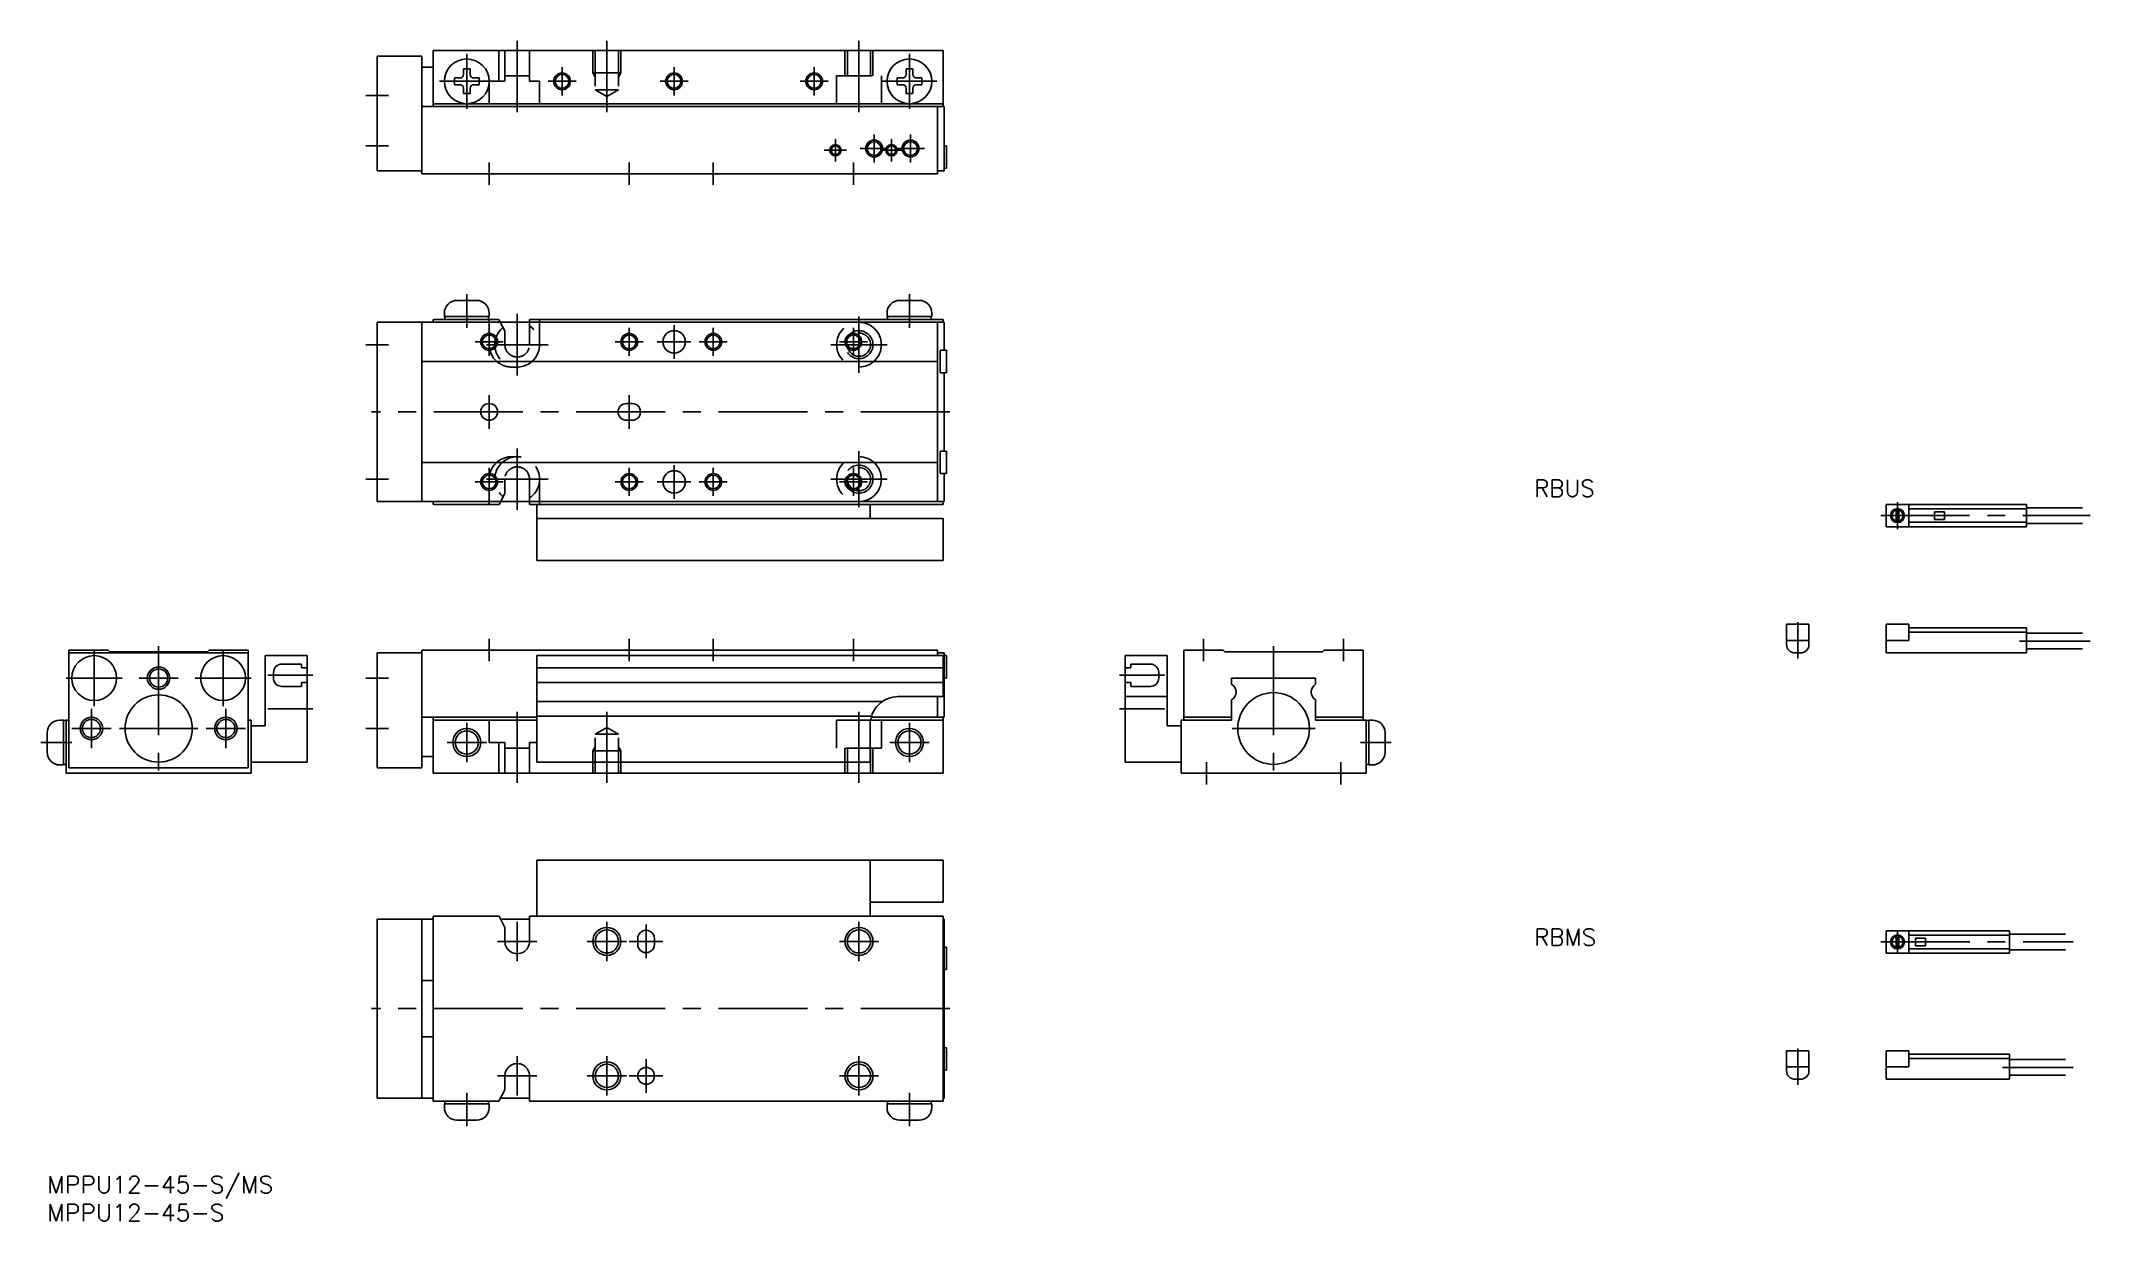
# Model space of a CAD drawing. Extents: x -1 to 365, y -8 to 203.
import ezdxf

# ---------------------------------------------------------------- set-up
doc = ezdxf.new("R2010")
doc.units = 0
doc.header["$LTSCALE"] = 0.5
doc.linetypes.add('CENTER', pattern=[50.8, 31.75, -6.35, 6.35, -6.35])
doc.linetypes.add('DASHED', pattern=[19.05, 12.7, -6.35])
for name, color, linetype in [('MSM_CENTER', 1, 'CENTER'), ('MSM_CONTINUOUS', 7, 'CONTINUOUS'), ('MSM_DASHED', 4, 'DASHED'), ('MSM_NARROW', 5, 'CONTINUOUS'), ('MSM_PART_NUMBER', 7, 'CONTINUOUS')]:
    doc.layers.add(name, color=color, linetype=linetype)
doc.styles.get("Standard").update_dxf_attribs({"font": 'txt.shx', "height": 3, "bigfont": 'bigfont.shx'})

# ---------------------------------------------------------------- blocks, each defined once
blk = doc.blocks.new('*U16')
at = {"layer": 'MSM_PART_NUMBER', "width": 1.026}
blk.add_text('MPPU12-45-S/MS', height=3, dxfattribs=at).set_placement((0, -3))
blk = doc.blocks.new('*U17')
at = {"layer": 'MSM_PART_NUMBER', "width": 1.026}
blk.add_text('MPPU12-45-S', height=3, dxfattribs=at).set_placement((0, -8))
blk = doc.blocks.new('*U19')
at = {"layer": 'MSM_PART_NUMBER'}
blk.add_text('RBMS', height=3, dxfattribs=at).set_placement((265.417491, 41.164382))
blk = doc.blocks.new('*U20')
at = {"layer": 'MSM_PART_NUMBER'}
blk.add_text('RBUS', height=3, dxfattribs=at).set_placement((265.417491, 121.257508))

msp = doc.modelspace()

# ---------------------------------------------------------------- linework, layer by layer
at = {"layer": 'MSM_CENTER'}
for p, q in [((83.9, 202.599999), (83.9, 189.899999)), ((99.900002, 189.899999), (99.900002, 202.599999)), ((144.9, 189.899999), (144.9, 202.599999)), ((74.899985, 200.299989), (74.899985, 190.500009)), ((91.899997, 197.899999), (91.899997, 192.899999)), ((111.899992, 197.899999), (111.899992, 192.899999)), ((136.89999, 197.899999), (136.89999, 192.899999)), ((153.9, 200.299989), (153.9, 190.500009)), ((69.999983, 195.399999), (79.799986, 195.399999)), ((89.399987, 195.399999), (94.399997, 195.399999)), ((109.399982, 195.399999), (114.399992, 195.399999)), ((134.39998, 195.399999), (139.39999, 195.399999)), ((149.00001, 195.399999), (158.79999, 195.399999)), ((56.9, 192.899999), (60.9, 192.899999)), ((56.9, 183.899999), (60.9, 183.899999)), ((138.70001, 183.099999), (142.70001, 183.099999)), ((140.70001, 185.099999), (140.70001, 181.099999)), ((145.100005, 183.399999), (150.100015, 183.399999)), ((147.600015, 185.899999), (147.600015, 180.899999)), ((148.700013, 183.099999), (152.700013, 183.099999)), ((150.700013, 185.099999), (150.700013, 181.099999)), ((151.600005, 183.399999), (156.600015, 183.399999)), ((154.100015, 185.899999), (154.100015, 180.899999)), ((78.900015, 180.899999), (78.900015, 176.899999)), ((103.900023, 180.899999), (103.900023, 176.899999)), ((118.900023, 180.899999), (118.900023, 176.899999)), ((143.90003, 180.899999), (143.90003, 176.899999)), ((74.899985, 157.399999), (74.899985, 151.399999)), ((153.9, 157.399999), (153.9, 151.399999)), ((83.9, 153.899999), (83.9, 142.899999)), ((78.90002, 151.399999), (78.90002, 146.399999)), ((103.900028, 151.399999), (103.900028, 146.399999)), ((111.900023, 151.899999), (111.900023, 145.899999)), ((118.900028, 151.399999), (118.900028, 146.399999)), ((143.90003, 151.399999), (143.90003, 146.399999)), ((144.90003, 153.399999), (144.90003, 143.399999)), ((56.9, 148.399999), (60.9, 148.399999)), ((76.40001, 148.899999), (81.40002, 148.899999)), ((78.4, 148.399999), (89.4, 148.399999)), ((101.400018, 148.899999), (106.400028, 148.899999)), ((108.900023, 148.899999), (114.900023, 148.899999)), ((116.400018, 148.899999), (121.400028, 148.899999)), ((139.90003, 148.399999), (149.900033, 148.399999)), ((141.40002, 148.899999), (146.40003, 148.899999)), ((78.900015, 139.399999), (78.900015, 133.399999)), ((103.900015, 139.399999), (103.900015, 133.399999)), ((161.10003, 136.399999), (57.9, 136.399999)), ((83.9, 118.899999), (83.9, 129.899999)), ((144.900028, 129.399999), (144.900028, 119.399999)), ((56.9, 124.399999), (60.9, 124.399999)), ((78.4, 124.399999), (89.4, 124.399999)), ((78.90002, 126.399999), (78.90002, 121.399999)), ((103.900028, 126.399999), (103.900028, 121.399999)), ((111.900023, 126.899999), (111.900023, 120.899999)), ((118.900028, 126.399999), (118.900028, 121.399999)), ((139.900028, 124.399999), (149.900032, 124.399999)), ((143.900028, 126.399999), (143.900028, 121.399999)), ((76.40001, 123.899999), (81.40002, 123.899999)), ((101.400018, 123.899999), (106.400028, 123.899999)), ((108.900023, 123.899999), (114.900023, 123.899999)), ((116.400018, 123.899999), (121.400028, 123.899999)), ((141.400018, 123.899999), (146.40003, 123.899999)), ((327.253211, 117.894253), (364.6169, 117.894253)), ((330.253214, 120.294253), (330.253214, 115.494253)), ((312.459801, 98.894253), (312.459801, 92.394253)), ((78.900015, 95.899999), (78.900015, 91.899999)), ((103.900023, 95.899999), (103.900023, 91.899999)), ((118.900023, 95.899999), (118.900023, 91.899999)), ((143.90003, 95.899999), (143.90003, 91.899999)), ((206.4, 95.89998), (206.4, 91.89998)), ((231.4, 95.89998), (231.4, 91.89998)), ((352.023096, 95.494251), (364.6169, 95.494251)), ((8.4, 83.9), (8.4, 93.9)), ((19.9, 94.6), (19.9, 70.9)), ((31.4, 83.9), (31.4, 93.9)), ((218.9, 94.6), (218.9, 70.9)), ((3.4, 88.9), (13.4, 88.9)), ((16.4, 88.9), (23.4, 88.9)), ((26.4, 88.9), (36.4, 88.9)), ((47.4, 89.4), (39.4, 89.4)), ((56.9, 88.899999), (60.9, 88.899999)), ((191.4, 89.4), (199.4, 89.4)), ((7.9, 83.4), (7.9, 76.4)), ((31.9, 83.4), (31.9, 76.4)), ((47.4, 83.4), (39.4, 83.4)), ((74.899985, 80.9), (74.899985, 73.9)), ((83.9, 70.200003), (83.9, 82.9)), ((99.900032, 82.9), (99.900032, 70.2)), ((144.900021, 82.9), (144.900021, 70.2)), ((153.9, 80.9), (153.9, 73.9)), ((191.4, 83.4), (199.4, 83.4)), ((-1.1, 77.4), (4.4, 77.4)), ((4.4, 79.9), (11.4, 79.9)), ((12.9, 79.9), (26.9, 79.9)), ((28.4, 79.9), (35.4, 79.9)), ((56.9, 79.9), (60.9, 79.9)), ((71.399985, 77.4), (78.399985, 77.4)), ((150.4, 77.4), (157.4, 77.4)), ((211.50001, 79.9), (226.29999, 79.9)), ((239.9, 77.4), (234.4, 77.4)), ((206.9, 73.9), (206.9, 69.9)), ((230.9, 73.9), (230.9, 69.9)), ((83.9, 45.4), (83.9, 38.4)), ((99.900038, 45.4), (99.900038, 38.4)), ((106.9, 38.899996), (106.9, 44.899996)), ((144.90003, 45.4), (144.90003, 38.4)), ((80.4, 41.9), (87.4, 41.9)), ((96.400038, 41.9), (103.400038, 41.9)), ((109.9, 41.899996), (103.9, 41.899996)), ((141.40003, 41.9), (148.40003, 41.9)), ((327.274991, 41.801127), (361.6169, 41.801127)), ((330.253214, 43.801127), (330.253214, 39.801127)), ((161.10003, 29.9), (57.9, 29.9)), ((312.459801, 22.801127), (312.459801, 16.301127)), ((83.9, 14.4), (83.9, 21.4)), ((99.900038, 21.4), (99.900038, 14.4)), ((106.9, 20.9), (106.9, 14.9)), ((144.90003, 21.4), (144.90003, 14.4)), ((349.023096, 19.401137), (361.6169, 19.401137)), ((74.9, 8.9), (74.9, 14.9)), ((80.4, 17.9), (87.4, 17.9)), ((96.400038, 17.9), (103.400038, 17.9)), ((109.9, 17.9), (103.9, 17.9)), ((141.40003, 17.9), (148.40003, 17.9)), ((153.9, 8.9), (153.9, 14.9))]:
    msp.add_line(p, q, dxfattribs=at)
at = {"layer": 'MSM_CONTINUOUS'}
for p, q in [((66.9, 199.899999), (58.9, 199.899999)), ((58.9, 199.899999), (58.9, 179.399999)), ((66.9, 178.899999), (66.9, 199.899999)), ((68.899985, 197.899999), (66.9, 197.899999)), ((68.899985, 190.899999), (68.899985, 200.899999)), ((68.899985, 200.899999), (159.9, 200.899999)), ((74.299985, 197.599999), (75.499984, 197.599999)), ((74.299985, 196.599999), (74.299985, 197.599999)), ((75.499984, 196.599999), (75.499984, 197.599999)), ((80.609091, 200.899999), (80.609091, 195.399999)), ((81.699999, 200.899999), (81.699999, 195.399999)), ((86.099997, 200.899999), (86.099997, 195.399999)), ((153.3, 197.599999), (154.499999, 197.599999)), ((153.3, 196.599999), (153.3, 197.599999)), ((154.499999, 196.599999), (154.499999, 197.599999)), ((159.9, 190.899999), (159.9, 200.899999)), ((72.699984, 194.799999), (72.699984, 195.999999)), ((72.699984, 195.999999), (73.699984, 195.999999)), ((72.699984, 194.799999), (73.699984, 194.799999)), ((74.299985, 193.199999), (74.299985, 194.199999)), ((75.499984, 193.199999), (75.499984, 194.199999)), ((76.099984, 195.999999), (77.099984, 195.999999)), ((76.099984, 194.799999), (77.099984, 194.799999)), ((77.099984, 194.799999), (77.099984, 195.999999)), ((78.9, 195.399999), (81.699999, 195.399999)), ((78.9, 195.399999), (78.9, 191.399999)), ((81.699999, 196.399999), (86.099997, 196.399999)), ((86.099997, 195.399999), (87.9, 195.399999)), ((87.9, 195.399999), (87.9, 191.399999)), ((151.699999, 194.799999), (151.699999, 195.999999)), ((151.699999, 195.999999), (152.699999, 195.999999)), ((151.699999, 194.799999), (152.699999, 194.799999)), ((153.3, 193.199999), (153.3, 194.199999)), ((154.499999, 193.199999), (154.499999, 194.199999)), ((155.099999, 195.999999), (156.099999, 195.999999)), ((155.099999, 194.799999), (156.099999, 194.799999)), ((156.099999, 194.799999), (156.099999, 195.999999)), ((66.9, 190.899999), (160.10001, 190.899999)), ((68.899985, 191.399999), (159.9, 191.399999)), ((74.299985, 193.199999), (75.499984, 193.199999)), ((153.3, 193.199999), (154.499999, 193.199999)), ((158.9, 178.899999), (158.9, 190.899999)), ((160.10001, 179.399999), (160.10001, 190.899999)), ((160.10001, 183.899999), (160.50001, 183.899999)), ((160.50001, 179.899999), (160.50001, 183.899999)), ((66.9, 179.399999), (58.9, 179.399999)), ((158.9, 179.399999), (160.10001, 179.399999)), ((160.10001, 179.899999), (160.50001, 179.899999)), ((66.9, 178.899999), (158.9, 178.899999)), ((70.899985, 154.049999), (70.899985, 153.399999)), ((73.149985, 156.299999), (76.649985, 156.299999)), ((78.899985, 154.049999), (78.899985, 153.399999)), ((149.9, 154.049999), (149.9, 153.399999)), ((152.15, 156.299999), (155.65, 156.299999)), ((157.9, 154.049999), (157.9, 153.399999)), ((58.9, 152.399999), (58.9, 120.399999)), ((160.10003, 152.399999), (58.9, 152.399999)), ((66.9, 120.399999), (66.9, 152.399999)), ((68.9, 152.399999), (68.9, 152.899999)), ((68.9, 152.899999), (80.609091, 152.899999)), ((70.899985, 153.399999), (78.899985, 153.399999)), ((70.999985, 153.399999), (70.999985, 152.899999)), ((78.799985, 152.899999), (78.799985, 153.399999)), ((78.9, 152.399999), (78.9, 152.899999)), ((80.609087, 152.899999), (80.881815, 152.399999)), ((86.100005, 152.899999), (86.100005, 152.399999)), ((86.100005, 152.899999), (159.90003, 152.899999)), ((87.9, 152.399999), (87.9, 152.899999)), ((149.9, 153.399999), (157.9, 153.399999)), ((150, 153.399999), (150, 152.899999)), ((157.8, 152.899999), (157.8, 153.399999)), ((158.90003, 120.399999), (158.90003, 152.399999)), ((159.90003, 152.399999), (159.90003, 152.899999)), ((160.10003, 147.399999), (160.10003, 152.399999)), ((160.50004, 147.399999), (159.40003, 147.399999)), ((159.40003, 143.399999), (159.40003, 147.399999)), ((160.50004, 143.399999), (160.50004, 147.399999)), ((158.90003, 145.399999), (66.9, 145.399999)), ((160.50004, 143.399999), (159.40003, 143.399999)), ((160.10003, 129.399999), (160.10003, 143.399999)), ((103.400015, 137.899999), (104.400015, 137.899999)), ((103.400015, 134.899999), (104.400015, 134.899999)), ((160.50004, 129.399999), (159.40003, 129.399999)), ((159.40003, 129.399999), (159.40003, 125.399999)), ((160.50004, 129.399999), (160.50004, 125.399999)), ((158.90003, 127.399999), (66.9, 127.399999)), ((160.50004, 125.399999), (159.40003, 125.399999)), ((160.10003, 120.399999), (160.10003, 125.399999)), ((160.10003, 120.399999), (58.9, 120.399999)), ((68.9, 119.899999), (68.9, 120.399999)), ((68.9, 119.899999), (80.699995, 119.899999)), ((78.9, 120.399999), (78.9, 119.899999)), ((80.949995, 120.399999), (80.699999, 119.899999)), ((86.100005, 120.399999), (86.100005, 119.899999)), ((86.100005, 119.899999), (159.90003, 119.899999)), ((87.400008, 119.899999), (87.400008, 109.899999)), ((87.400008, 117.399999), (159.90005, 117.399999)), ((87.9, 120.399999), (87.9, 119.899999)), ((146.90005, 119.899999), (146.90005, 117.399999)), ((159.90003, 119.899999), (159.90003, 120.399999)), ((159.90005, 117.399999), (159.90005, 109.899999)), ((328.253214, 119.894253), (328.253214, 115.894253)), ((328.253214, 119.894253), (353.253214, 119.894253)), ((330.003214, 119.119003), (330.003214, 116.669503)), ((330.503214, 119.119003), (330.503214, 116.669503)), ((332.253206, 119.894253), (332.253206, 115.894253)), ((332.253206, 119.094253), (353.253214, 119.094253)), ((336.853213, 118.594253), (338.653216, 118.594253)), ((336.853213, 118.594253), (336.853213, 117.194243)), ((336.853213, 117.194243), (338.653216, 117.194243)), ((338.653216, 118.594253), (338.653216, 117.194243)), ((353.253214, 119.894253), (353.253214, 115.894253)), ((353.253214, 119.294243), (363.253214, 119.294243)), ((328.253214, 115.894253), (353.253214, 115.894253)), ((332.253206, 116.694243), (353.253214, 116.694243)), ((353.253214, 116.494253), (363.253214, 116.494253)), ((87.400008, 109.899999), (159.90005, 109.899999)), ((310.459801, 98.494251), (310.459801, 94.894253)), ((310.459801, 98.494251), (314.459801, 98.494251)), ((310.459801, 95.594258), (314.459801, 95.594258)), ((314.459801, 98.494251), (314.459801, 94.894253)), ((328.253214, 98.494251), (332.253206, 98.494251)), ((328.253214, 98.494251), (328.253214, 93.394253)), ((328.253214, 95.594258), (332.253206, 95.594258)), ((332.253206, 98.494251), (332.253206, 95.594258)), ((332.253206, 97.894253), (353.253214, 97.894253)), ((332.253206, 97.094258), (353.253214, 97.094258)), ((353.253214, 97.894253), (353.253214, 93.394253)), ((353.253214, 96.894253), (363.253214, 96.894253)), ((3.9, 93.9), (10.9, 93.9)), ((3.9, 93.9), (3.9, 72.9)), ((3.9, 93.4), (35.9, 93.4)), ((10.89998, 93.900009), (11.19999, 93.599999)), ((28.6, 93.599997), (11.2, 93.599997)), ((28.89997, 93.900019), (28.59998, 93.600026)), ((35.9, 93.9), (28.9, 93.9)), ((35.9, 93.9), (35.9, 72.9)), ((46.4, 92.9), (38.9, 92.9)), ((38.9, 92.9), (38.9, 80.4)), ((46.4, 92.9), (46.4, 73.9)), ((66.9, 93.399999), (58.9, 93.399999)), ((58.9, 72.9), (58.9, 93.399999)), ((66.9, 93.899999), (66.9, 72.9)), ((66.9, 93.899999), (158.9, 93.899999)), ((87.399992, 73.900007), (87.399992, 92.899989)), ((159.9, 92.899989), (87.399992, 92.899989)), ((158.9, 93.899999), (158.9, 92.899989)), ((158.9, 93.399999), (160.10001, 93.399999)), ((159.9, 92.899989), (159.9, 85.599996)), ((160.10001, 93.399999), (160.10001, 81.9)), ((160.50001, 92.899989), (160.10001, 92.899989)), ((160.50001, 92.899989), (160.50001, 88.899989)), ((192.4, 92.9), (199.9, 92.9)), ((192.4, 92.9), (192.4, 73.9)), ((199.9, 92.9), (199.9, 80.4)), ((202.9, 93.89998), (209.90002, 93.89998)), ((202.9, 93.89998), (202.9, 81.39998)), ((209.9, 93.89998), (210.2, 93.59998)), ((227.60001, 93.6), (210.19999, 93.6)), ((227.9, 93.9), (227.6, 93.6)), ((234.9, 93.89998), (227.89997, 93.89998)), ((234.9, 93.89998), (234.9, 81.4)), ((311.959801, 93.394253), (312.959801, 93.394253)), ((328.253214, 93.394253), (353.253214, 93.394253)), ((353.253214, 94.094258), (363.253214, 94.094258)), ((40.4, 89.9), (40.4, 88.9)), ((45.4, 91.4), (41.9, 91.4)), ((45.4, 91.4), (45.4, 90.700018)), ((46.4, 90.700018), (45.4, 90.700018)), ((45.4, 88.100012), (45.4, 87.4)), ((46.4, 88.100012), (45.4, 88.100012)), ((159.9, 90.699999), (87.399992, 90.699999)), ((159.9, 88.099996), (87.399992, 88.099996)), ((160.50001, 88.899989), (160.10001, 88.899989)), ((192.4, 90.69999), (193.4, 90.69999)), ((192.4, 88.1), (193.4, 88.1)), ((193.4, 91.4), (193.4, 90.69999)), ((193.4, 91.4), (196.9, 91.4)), ((193.4, 88.1), (193.4, 87.4)), ((198.4, 89.9), (198.4, 88.9)), ((211.4, 88.89998), (211.4, 87.78564)), ((226.4, 88.89998), (211.4, 88.89998)), ((226.4, 88.89998), (226.4, 87.78565)), ((45.4, 87.4), (41.9, 87.4)), ((149.03818, 84.699995), (87.399992, 84.699995)), ((159.9, 85.599996), (151.9, 85.599996)), ((158.9, 85.599996), (158.9, 81.9)), ((199.9, 85.6), (192.4, 85.6)), ((193.4, 87.4), (196.9, 87.4)), ((211.4, 85.01435), (211.4, 81.39998)), ((226.4, 85.01436), (226.4, 81.39998)), ((2.25, 81.4), (2.9, 81.4)), ((2.9, 73.4), (2.9, 81.4)), ((3.4, 81.3), (2.9, 81.3)), ((3.4, 81.4), (3.9, 81.4)), ((3.4, 71.9), (3.4, 81.4)), ((36.4, 81.4), (35.9, 81.4)), ((36.4, 81.4), (36.4, 71.9)), ((66.9, 81.9), (87.399992, 81.9)), ((68.899985, 81.9), (68.899985, 71.9)), ((68.899985, 81.4), (87.399992, 81.4)), ((78.9, 77.4), (78.9, 81.4)), ((147.1303, 82.100004), (87.399992, 82.100004)), ((146.9, 80.599996), (146.9, 73.900007)), ((146.96441, 81.4), (159.9, 81.4)), ((147.07195, 81.9), (160.10001, 81.9)), ((159.9, 81.9), (159.9, 71.9)), ((202.4, 81.39998), (211.4, 81.39998)), ((202.4, 81.39998), (202.4, 71.9)), ((202.9, 81.89998), (211.4, 81.89998)), ((234.9, 81.89998), (226.4, 81.89998)), ((235.4, 81.39998), (226.4, 81.39998)), ((235.4, 81.39998), (235.4, 71.9)), ((235.9, 81.3), (235.4, 81.3)), ((235.9, 81.4), (235.9, 73.4)), ((236.55, 81.4), (235.9, 81.4)), ((0, 75.65), (0, 79.15)), ((38.9, 80.4), (36.4, 80.4)), ((78.9, 77.4), (81.699999, 77.4)), ((80.609091, 71.9), (80.609091, 77.4)), ((81.699999, 71.9), (81.699999, 77.4)), ((86.099997, 77.4), (87.399992, 77.4)), ((86.099997, 71.9), (86.099997, 77.4)), ((199.9, 80.4), (202.4, 80.4)), ((238.8, 79.15), (238.8, 75.65)), ((2.25, 73.4), (2.9, 73.4)), ((2.9, 73.5), (3.4, 73.5)), ((46.4, 73.9), (36.4, 73.9)), ((68.899985, 74.9), (66.9, 74.9)), ((81.699999, 76.4), (86.099997, 76.4)), ((146.9, 73.900007), (87.399992, 73.900007)), ((192.4, 73.9), (202.4, 73.9)), ((235.4, 73.5), (235.9, 73.5)), ((236.55, 73.4), (235.9, 73.4)), ((3.4, 71.9), (36.4, 71.9)), ((3.9, 72.9), (35.9, 72.9)), ((66.9, 72.9), (58.9, 72.9)), ((68.899985, 71.9), (159.9, 71.9)), ((202.4, 71.9), (235.4, 71.9)), ((87.400008, 46.400007), (87.400008, 56.400007)), ((87.400008, 56.400007), (159.90002, 56.400007)), ((146.90002, 46.399992), (146.90002, 56.400007)), ((159.90002, 48.900007), (159.90002, 56.400007)), ((146.90002, 48.900007), (159.90002, 48.900007)), ((58.9, 45.899984), (68.9, 45.899984)), ((58.9, 45.899984), (58.9, 13.9)), ((66.9, 45.899984), (66.9, 13.9)), ((68.9, 46.399984), (80.700003, 46.399984)), ((68.9, 46.399984), (68.9, 13.4)), ((80.699999, 46.399984), (81.699999, 44.399984)), ((80.949999, 45.899992), (86.099997, 45.899992)), ((81.700003, 41.9), (81.700003, 44.399984)), ((86.099997, 41.9), (86.099997, 46.399984)), ((86.100005, 46.399984), (159.90003, 46.399984)), ((159.90003, 46.399984), (159.90003, 13.4)), ((159.90003, 45.899984), (160.10003, 45.899984)), ((160.10003, 45.899984), (160.10003, 13.9)), ((105.4, 42.399996), (105.4, 41.399996)), ((108.4, 42.399996), (108.4, 41.399996)), ((160.50004, 40.9), (160.10003, 40.9)), ((160.50004, 40.9), (160.50004, 36.9)), ((328.253214, 43.801127), (328.253214, 39.801127)), ((328.253214, 43.801127), (350.253214, 43.801127)), ((330.003214, 43.025877), (330.003214, 40.576377)), ((330.503214, 43.025877), (330.503214, 40.576377)), ((332.253222, 43.801127), (332.253222, 39.801127)), ((332.253222, 43.001127), (350.253214, 43.001127)), ((332.253222, 40.601127), (350.253214, 40.601127)), ((333.453211, 42.501127), (333.453211, 41.101127)), ((333.453211, 42.501127), (335.253214, 42.501127)), ((333.453211, 41.101127), (335.253214, 41.101127)), ((335.253214, 42.501127), (335.253214, 41.101127)), ((350.253214, 43.801127), (350.253214, 39.801127)), ((350.253214, 43.201127), (360.253222, 43.201127)), ((350.253214, 40.401127), (360.253222, 40.401127)), ((160.50004, 36.9), (160.10003, 36.9)), ((328.253214, 39.801127), (350.253214, 39.801127)), ((68.9, 34.9), (66.9, 34.9)), ((68.9, 24.9), (66.9, 24.9)), ((160.50004, 22.9), (160.10003, 22.9)), ((160.50004, 22.9), (160.50004, 18.9)), ((310.459801, 22.401137), (310.459801, 18.801127)), ((310.459801, 22.401137), (314.459801, 22.401137)), ((314.459801, 22.401137), (314.459801, 18.801127)), ((328.253214, 22.401137), (332.253222, 22.401137)), ((328.253214, 17.301127), (328.253214, 22.401137)), ((332.253222, 19.501127), (332.253222, 22.401137)), ((160.50004, 18.9), (160.10003, 18.9)), ((310.459801, 19.501127), (314.459801, 19.501127)), ((328.253214, 19.501127), (332.253222, 19.501127)), ((332.253222, 21.801127), (350.253214, 21.801127)), ((332.253222, 21.001137), (350.253214, 21.001137)), ((350.253214, 17.301127), (350.253214, 21.801127)), ((350.253214, 20.801127), (360.253222, 20.801127)), ((81.700003, 15.4), (80.609095, 13.4)), ((81.700003, 17.899996), (81.700003, 15.4)), ((86.099997, 17.899996), (86.099997, 13.4)), ((311.959801, 17.301127), (312.959801, 17.301127)), ((328.253214, 17.301127), (350.253214, 17.301127)), ((350.253214, 18.001137), (360.253222, 18.001137)), ((58.9, 13.9), (68.9, 13.9)), ((68.9, 13.4), (80.609095, 13.4)), ((70.9, 12.25), (70.9, 12.9)), ((78.9, 12.9), (70.9, 12.9)), ((71, 13.4), (71, 12.9)), ((78.8, 12.9), (78.8, 13.4)), ((78.9, 12.25), (78.9, 12.9)), ((80.881823, 13.9), (86.099997, 13.9)), ((86.100005, 13.4), (159.90003, 13.4)), ((149.9, 12.25), (149.9, 12.9)), ((157.9, 12.9), (149.9, 12.9)), ((150, 13.4), (150, 12.9)), ((157.8, 12.9), (157.8, 13.4)), ((157.9, 12.25), (157.9, 12.9)), ((159.90003, 13.9), (160.10003, 13.9)), ((76.65, 10), (73.15, 10)), ((155.65, 10), (152.15, 10))]:
    msp.add_line(p, q, dxfattribs=at)
for centre, radius in [((74.899985, 195.399999), 4), ((153.9, 195.399999), 4), ((91.899997, 195.399999), 1.2295), ((111.899992, 195.399999), 1.2295), ((136.89999, 195.399999), 1.2295), ((140.70001, 183.099999), 0.7835), ((147.600015, 183.399999), 1.2295), ((150.700013, 183.099999), 0.7835), ((154.100015, 183.399999), 1.2295), ((78.90002, 148.899999), 1.2295), ((103.900028, 148.899999), 1.2295), ((111.900023, 148.899999), 2), ((118.900028, 148.899999), 1.2295), ((143.90003, 148.899999), 1.2295), ((78.900015, 136.399999), 1.5), ((78.90002, 123.899999), 1.2295), ((103.900028, 123.899999), 1.2295), ((111.900023, 123.899999), 2), ((118.900028, 123.899999), 1.2295), ((143.900028, 123.899999), 1.2295), ((330.253214, 117.894253), 1.25), ((8.4, 88.9), 4), ((31.4, 88.9), 4), ((19.9, 88.9), 1.621), ((19.9, 79.9), 6), ((218.9, 79.9), 6.4), ((7.9, 79.9), 1.621), ((31.9, 79.9), 1.621), ((74.899985, 77.4), 2.067), ((153.9, 77.4), 2.067), ((99.900038, 41.9), 2.067), ((144.90003, 41.9), 2.067), ((330.253214, 41.801127), 1.25), ((99.900038, 17.9), 2.067), ((106.9, 17.9), 1.5), ((144.90003, 17.9), 2.067)]:
    msp.add_circle(centre, radius, dxfattribs=at)
for centre, radius, start, end in [((73.699984, 196.599999), 0.6, 269.999997, 0), ((73.699984, 194.199999), 0.6, 0, 90.000003), ((76.099984, 196.599999), 0.6, 179.999995, 269.999997), ((76.099984, 194.199999), 0.6, 90.000003, 180.000005), ((152.699999, 196.599999), 0.6, 269.999997, 0), ((152.699999, 194.199999), 0.6, 0, 90.000003), ((155.099999, 196.599999), 0.6, 179.999995, 269.999997), ((155.099999, 194.199999), 0.6, 90.000003, 180.000005), ((73.149985, 154.049999), 2.25, 89.999995, 179.999997), ((76.649985, 154.049999), 2.25, 0.000003, 90.000005), ((152.15, 154.049999), 2.25, 89.999995, 179.999997), ((155.65, 154.049999), 2.25, 0.000003, 90.000005), ((103.400015, 136.399999), 1.5, 90.000003, 270), ((104.400015, 136.399999), 1.5, 270, 90.000003), ((330.253214, 117.894253), 1, 104.47752, 255.52249), ((330.253214, 117.894253), 1, 284.47751, 75.522488), ((311.959801, 94.894253), 1.5, 179.99999, 270), ((312.959801, 94.894253), 1.5, 270, 0), ((41.9, 89.9), 1.5, 90.000004, 180.000003), ((41.9, 88.9), 1.5, 179.999989, 270.00001), ((196.9, 89.9), 1.5, 359.999996, 89.99999), ((196.9, 88.9), 1.5, 270, 0.000009), ((210.60001, 86.39998), 1.6, 299.999495, 60.0005), ((227.19999, 86.4), 1.6, 119.9995, 240.0005), ((151.9, 80.599996), 5, 90.000003, 180.00001), ((2.25, 79.15), 2.25, 90.000003, 180.000005), ((236.55, 79.15), 2.25, 359.999995, 89.999997), ((2.25, 75.65), 2.25, 179.999995, 269.999997), ((236.55, 75.65), 2.25, 270.000003, 0.000005), ((106.9, 42.399996), 1.5, 0, 180.00001), ((83.9, 41.9), 2.2, 179.99999, 0.00001), ((106.9, 41.399996), 1.5, 179.99999, 0.00001), ((330.253214, 41.801127), 1, 104.47751, 255.52249), ((330.253214, 41.801127), 1, 284.47751, 75.522488), ((83.9, 17.899996), 2.2, 0, 180.00001), ((311.959801, 18.801127), 1.5, 179.99999, 270), ((312.959801, 18.801127), 1.5, 270, 0), ((73.15, 12.25), 2.25, 180.000003, 270.000005), ((76.65, 12.25), 2.25, 269.999995, 359.999997), ((152.15, 12.25), 2.25, 180.000003, 270.000005), ((155.65, 12.25), 2.25, 269.999995, 359.999997)]:
    msp.add_arc(centre, radius, start, end, dxfattribs=at)
at = {"layer": 'MSM_DASHED'}
for p, q in [((97.400002, 200.899999), (97.400002, 196.899999)), ((97.833002, 200.899999), (97.833002, 193.893382)), ((101.967002, 200.899999), (101.967002, 193.893382)), ((102.400002, 200.899999), (102.400002, 196.899999)), ((142.4, 200.899999), (142.4, 196.399999)), ((142.833, 200.899999), (142.833, 196.399999)), ((146.967, 200.899999), (146.967, 196.399999)), ((147.4, 200.899999), (147.4, 196.399999)), ((97.400002, 196.899999), (102.400002, 196.899999)), ((97.400002, 196.899999), (97.833002, 196.150021)), ((97.833002, 193.893382), (101.967002, 193.893382)), ((97.833002, 193.893382), (99.900002, 192.699999)), ((101.967002, 193.893382), (99.900002, 192.699999)), ((102.400002, 196.899999), (101.967002, 196.150021)), ((140.9, 191.399999), (140.9, 196.399999)), ((140.9, 196.399999), (148.9, 196.399999)), ((148.9, 191.399999), (148.9, 196.399999)), ((78.9, 148.399999), (78.9, 152.399999)), ((80.881815, 152.399999), (81.699999, 150.899989)), ((81.699999, 148.399999), (81.699999, 150.899999)), ((86.099997, 148.399999), (86.099997, 152.399999)), ((87.9, 148.399999), (87.9, 152.399999)), ((82.9, 144.399999), (83.9, 144.399999)), ((82.9, 128.399999), (83.9, 128.399999)), ((78.9, 124.399999), (78.9, 120.399999)), ((81.699999, 124.399999), (81.699999, 121.899999)), ((86.099997, 124.399999), (86.099997, 120.399999)), ((87.9, 124.399999), (87.9, 120.399999)), ((81.699999, 121.899999), (80.949995, 120.399999)), ((140.900021, 81.4), (140.900021, 76.4)), ((146.964416, 81.4), (140.900021, 81.4)), ((148.900021, 81.4), (148.900021, 76.4)), ((97.833032, 78.906617), (99.900032, 80.1)), ((97.833032, 71.9), (97.833032, 78.906617)), ((101.967032, 78.906617), (97.833032, 78.906617)), ((101.967032, 78.906617), (99.900032, 80.1)), ((101.967032, 71.9), (101.967032, 78.906617)), ((97.400032, 75.9), (97.833032, 76.649978)), ((102.400032, 75.9), (97.400032, 75.9)), ((97.400032, 71.9), (97.400032, 75.9)), ((102.400032, 75.9), (101.967032, 76.649978)), ((102.400032, 71.9), (102.400032, 75.9)), ((148.900021, 76.4), (140.900021, 76.4)), ((142.400021, 71.9), (142.400021, 76.4)), ((142.833021, 71.9), (142.833021, 76.4)), ((146.967021, 71.9), (146.967021, 76.4)), ((147.400021, 71.9), (147.400021, 76.4))]:
    msp.add_line(p, q, dxfattribs=at)
for centre, radius in [((144.90003, 148.399999), 4), ((144.900032, 148.399999), 2.5), ((144.900032, 148.399999), 2.067), ((144.900028, 124.399999), 4), ((144.90003, 124.399999), 2.5), ((144.90003, 124.399999), 2.067)]:
    msp.add_circle(centre, radius, dxfattribs=at)
for centre, radius, start, end in [((83.9, 148.399999), 4, 129.18767, 56.632988), ((82.9, 148.399999), 4, 179.99999, 270), ((83.9, 148.399999), 2.2, 179.99999, 0.00001), ((82.9, 124.399999), 4, 90.000003, 180.00001), ((83.9, 124.399999), 4, 303.36701, 231.17032), ((83.9, 124.399999), 2.2, 0, 180.00001)]:
    msp.add_arc(centre, radius, start, end, dxfattribs=at)
at = {"layer": 'MSM_NARROW'}
for centre, radius in [((91.899997, 195.399999), 1.5), ((111.899992, 195.399999), 1.5), ((136.89999, 195.399999), 1.5), ((140.70001, 183.099999), 1), ((147.600015, 183.399999), 1.5), ((150.700013, 183.099999), 1), ((154.100015, 183.399999), 1.5), ((78.90002, 148.899999), 1.5), ((103.900028, 148.899999), 1.5), ((118.900028, 148.899999), 1.5), ((143.90003, 148.899999), 1.5), ((78.90002, 123.899999), 1.5), ((103.900028, 123.899999), 1.5), ((118.900028, 123.899999), 1.5), ((143.900028, 123.899999), 1.5), ((19.9, 88.9), 2), ((7.9, 79.9), 2), ((31.9, 79.9), 2), ((74.899985, 77.4), 2.5), ((153.9, 77.4), 2.5), ((99.900038, 41.9), 2.5), ((144.90003, 41.9), 2.5), ((99.900038, 17.9), 2.5), ((144.90003, 17.9), 2.5)]:
    msp.add_circle(centre, radius, dxfattribs=at)

# ---------------------------------------------------------------- block references
at = {"layer": 'MSM_CONTINUOUS'}
for name in ['*U20', '*U19', '*U16', '*U17']:
    msp.add_blockref(name, (0, 0), dxfattribs=at)

doc.saveas('drawing.dxf')
